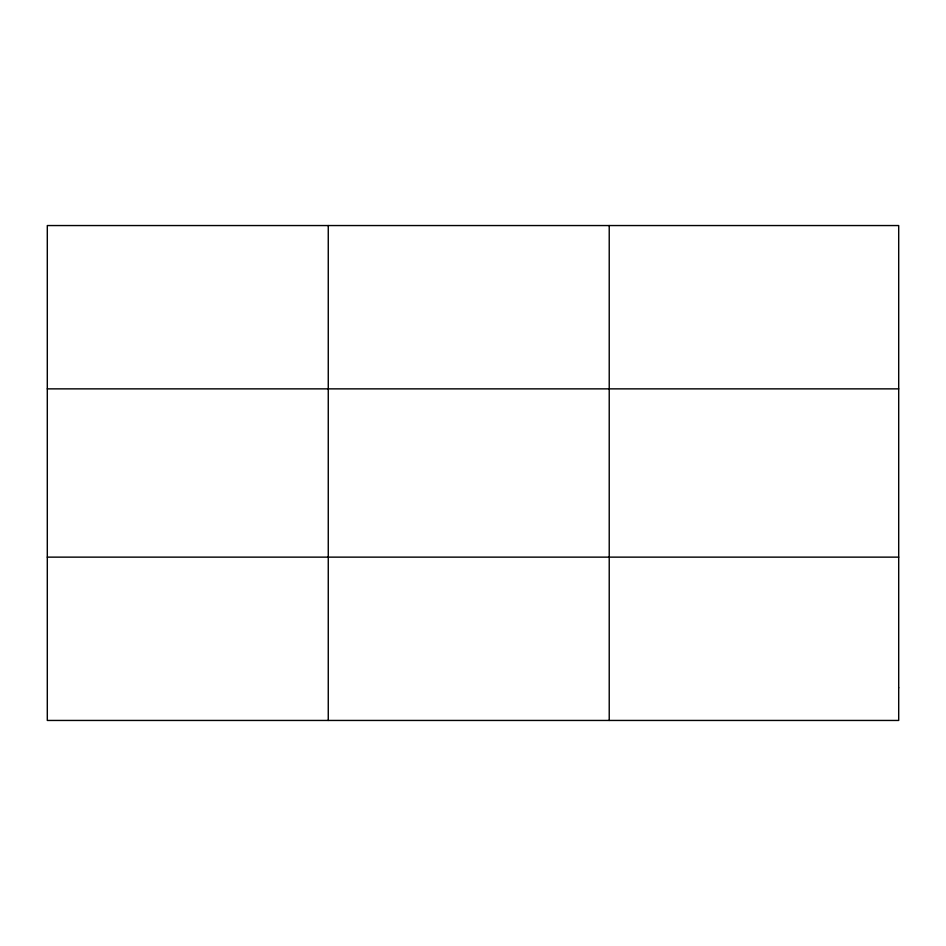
<?xml version="1.0" encoding="UTF-8"?>
<svg xmlns="http://www.w3.org/2000/svg" width="946" height="946" viewBox="0 0 946 946"><rect width="100%" height="100%" fill="white"/><g stroke="black" fill="none" stroke-linecap="round" stroke-linejoin="round"><path stroke-width="1.42" d="M328.262 225.55L328.262 720.45M609.224 225.55L609.224 720.45M47.3 388.865L898.7 388.865M47.3 557.135L898.7 557.135M898.7 687.789L898.7 720.45L47.3 720.45L47.3 225.55L898.7 225.55L898.7 687.789"/></g></svg>
